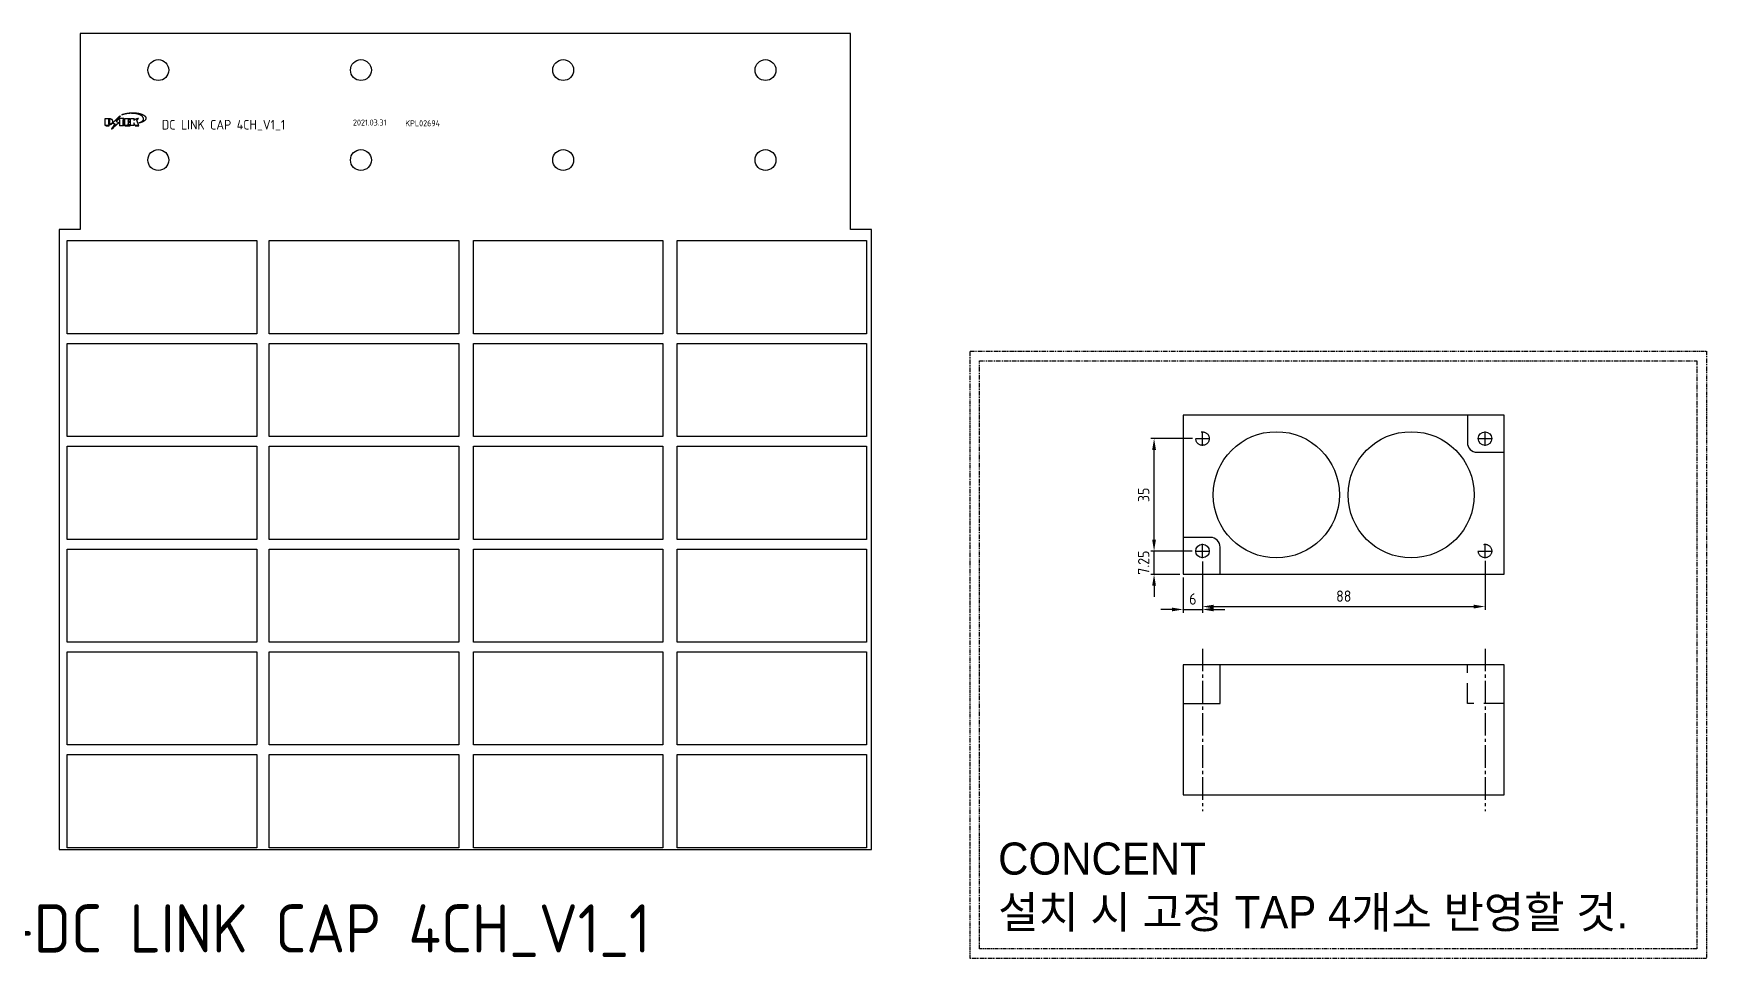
# Model space of a CAD drawing. Header units: millimetres. Extents: x 24815 to 36799, y -9299 to 5469.
# Drawn here: x 36060 to 36581, y 2590 to 2878 of the extents above; entities that cross this region are included whole.
import ezdxf

# ---------------------------------------------------------------- set-up
doc = ezdxf.new("R2010")
doc.units = ezdxf.units.MM
for name, pattern in [('CENTER1', [10, 7, -1, 1, -1]), ('HIDDEN', [9.525, 6.35, -3.175]), ('PHANTOM', [2.5, 1.25, -0.25, 0.25, -0.25, 0.25, -0.25])]:
    doc.linetypes.add(name, pattern=pattern)
for name, color, linetype in [('BOARD_OUTLINE', 7, 'Continuous'), ('OBS_SSTOP', 4, 'Continuous'), ('SSTOP', 4, 'Continuous')]:
    doc.layers.add(name, color=color, linetype=linetype)
doc.styles.add('ROMANT', font='romant')
doc.styles.get("Standard").update_dxf_attribs({"font": 'ISOCP.SHX', "bigfont": 'WHGTXT.SHX'})
doc.dimstyles.new('AM_ISO$0', dxfattribs={"dimtxt": 3.5, "dimasz": 3.5, "dimexe": 1, "dimexo": 1, "dimgap": 1.5, "dimtad": 1, "dimdsep": 46, "dimtxsty": 'Standard', "dimcen": 0, "dimclrd": 256, "dimclre": 256, "dimclrt": 2, "dimadec": 0, "dimazin": 2, "dimtp": 0.1, "dimtm": 0.1, "dimtfac": 0.71, "dimtdec": 3, "dimtmove": 0, "dimatfit": 3, "dimfxl": 0, "dimlwd": -1, "dimlwe": -1, "dimarcsym": 0})

# ---------------------------------------------------------------- blocks, each defined once
blk = doc.blocks.new('*D807')
at = {"linetype": 'ByBlock'}
for p, q in [((36424.48, 2713.48), (36424.48, 2697.5)), ((36418.48, 2708.43), (36418.48, 2697.5)), ((36414.98, 2698.5), (36411.48, 2698.5)), ((36418.48, 2698.5), (36424.48, 2698.5)), ((36427.98, 2698.5), (36431.48, 2698.5))]:
    blk.add_line(p, q, dxfattribs=at)
for points in [[(36414.98, 2699.08), (36414.98, 2697.91), (36418.48, 2698.5)], [(36427.98, 2699.08), (36427.98, 2697.91), (36424.48, 2698.5)]]:
    blk.add_solid(points)
at = {"layer": 'Defpoints', "color": 0}
for p in [(36424.48, 2714.48), (36418.48, 2709.43), (36424.48, 2698.5)]:
    blk.add_point(p, dxfattribs=at)
at = {"color": 2, "insert": (36421.48, 2701.75), "char_height": 3.5, "attachment_point": 5}
blk.add_mtext('6', dxfattribs=at)
blk = doc.blocks.new('*D808')
at = {"linetype": 'ByBlock'}
for p, q in [((36424.48, 2713.48), (36424.48, 2698.4)), ((36512.48, 2713.59), (36512.48, 2698.4)), ((36427.98, 2699.4), (36508.98, 2699.4))]:
    blk.add_line(p, q, dxfattribs=at)
for points in [[(36427.98, 2699.98), (36427.98, 2698.81), (36424.48, 2699.4)], [(36508.98, 2699.98), (36508.98, 2698.81), (36512.48, 2699.4)]]:
    blk.add_solid(points)
at = {"layer": 'Defpoints', "color": 0}
for p in [(36424.48, 2714.48), (36512.48, 2714.59), (36512.48, 2699.4)]:
    blk.add_point(p, dxfattribs=at)
at = {"color": 2, "insert": (36468.48, 2702.65), "char_height": 3.5, "attachment_point": 5}
blk.add_mtext('88', dxfattribs=at)
blk = doc.blocks.new('*D809')
at = {"linetype": 'ByBlock'}
for p, q in [((36409.41, 2720.19), (36409.41, 2723.69)), ((36421.27, 2716.69), (36408.41, 2716.69)), ((36409.41, 2709.43), (36409.41, 2716.69)), ((36417.48, 2709.43), (36408.41, 2709.43)), ((36409.41, 2705.93), (36409.41, 2702.43))]:
    blk.add_line(p, q, dxfattribs=at)
for points in [[(36408.82, 2720.19), (36409.99, 2720.19), (36409.41, 2716.69)], [(36408.82, 2705.93), (36409.99, 2705.93), (36409.41, 2709.43)]]:
    blk.add_solid(points)
at = {"layer": 'Defpoints', "color": 0}
for p in [(36409.41, 2716.69), (36422.27, 2716.69), (36418.48, 2709.43)]:
    blk.add_point(p, dxfattribs=at)
at = {"color": 2, "insert": (36406.16, 2713.06), "char_height": 3.5, "attachment_point": 5, "rotation": 90}
blk.add_mtext('7.25', dxfattribs=at)
blk = doc.blocks.new('*D810')
at = {"linetype": 'ByBlock'}
for p, q in [((36421.38, 2751.69), (36408.41, 2751.69)), ((36409.41, 2720.19), (36409.41, 2748.19)), ((36421.27, 2716.69), (36408.41, 2716.69))]:
    blk.add_line(p, q, dxfattribs=at)
for points in [[(36408.82, 2748.19), (36409.99, 2748.19), (36409.41, 2751.69)], [(36408.82, 2720.19), (36409.99, 2720.19), (36409.41, 2716.69)]]:
    blk.add_solid(points)
at = {"layer": 'Defpoints', "color": 0}
for p in [(36409.41, 2751.69), (36422.38, 2751.69), (36422.27, 2716.69)]:
    blk.add_point(p, dxfattribs=at)
at = {"color": 2, "insert": (36406.16, 2734.19), "char_height": 3.5, "attachment_point": 5, "rotation": 90}
blk.add_mtext('35', dxfattribs=at)

msp = doc.modelspace()

# ---------------------------------------------------------------- linework, layer by layer
at = {"color": 1, "linetype": 'CENTER1'}
for p, q in [((36422.268, 2751.685, 0), (36426.688, 2751.685, 0)), ((36424.478, 2749.475, 0), (36424.478, 2753.895, 0)), ((36510.268, 2751.685, 0), (36514.688, 2751.685, 0)), ((36512.478, 2749.475, 0), (36512.478, 2753.895, 0)), ((36422.268, 2716.686, 0), (36426.688, 2716.685, 0)), ((36424.478, 2714.475, 0), (36424.478, 2718.895, 0)), ((36510.268, 2716.685, 0), (36514.688, 2716.685, 0)), ((36512.478, 2714.475, 0), (36512.478, 2718.895, 0)), ((36424.478, 2686.246, 0), (36424.478, 2635.746, 0)), ((36512.478, 2686.246, 0), (36512.478, 2635.746, 0))]:
    msp.add_line(p, q, dxfattribs=at)
for p, q in [((36429.978, 2669.246, 0), (36429.978, 2681.246, 0)), ((36418.478, 2669.246, 0), (36429.978, 2669.246, 0))]:
    msp.add_line(p, q)
at = {"color": 2, "linetype": 'HIDDEN'}
for p, q in [((36506.978, 2669.246, 0), (36506.978, 2681.246, 0)), ((36518.478, 2669.246, 0), (36506.978, 2669.246, 0))]:
    msp.add_line(p, q, dxfattribs=at)
at = {"color": 6, "linetype": 'PHANTOM'}
for points in [[(36352.084, 2778.877), (36581.467, 2778.877), (36581.467, 2589.835), (36352.084, 2589.835)], [(36355.084, 2775.877), (36578.467, 2775.877), (36578.467, 2592.835), (36355.084, 2592.835)]]:
    msp.add_lwpolyline(points, close=True, dxfattribs=at)
at = {"elevation": 0}
for points in [[(36418.478, 2709.435), (36518.478, 2709.435), (36518.478, 2758.935), (36418.478, 2758.935)], [(36418.478, 2640.746), (36518.478, 2640.746), (36518.478, 2681.246), (36418.478, 2681.246)]]:
    msp.add_lwpolyline(points, close=True, dxfattribs=at)
for points in [[(36509.978, 2747.435), (36518.478, 2747.435), (36518.478, 2758.935), (36506.978, 2758.935), (36506.978, 2750.435, 0.4142136)], [(36418.478, 2709.435), (36429.978, 2709.435), (36429.978, 2717.935, 0.4142136), (36426.978, 2720.935), (36418.478, 2720.935)]]:
    msp.add_lwpolyline(points, format="xyb", close=True, dxfattribs=at)
at = {"color": 2, "linetype": 'HIDDEN'}
for centre in [(36424.478, 2751.685, 0), (36512.478, 2716.685, 0)]:
    msp.add_circle(centre, 2.1, dxfattribs=at)
for centre, radius in [((36447.478, 2734.185, 0), 19.65), ((36489.478, 2734.185, 0), 19.65), ((36512.478, 2751.685, 0), 2.1), ((36424.478, 2716.685, 0), 2.1)]:
    msp.add_circle(centre, radius)
at = {"layer": 'BOARD_OUTLINE'}
for p, q in [((36314.857, 2877.804), (36074.903, 2877.804)), ((36074.903, 2877.804), (36074.903, 2816.809)), ((36314.857, 2816.809), (36314.857, 2877.804)), ((36074.903, 2816.809), (36068.404, 2816.809)), ((36068.404, 2816.809), (36068.404, 2623.826)), ((36321.382, 2816.809), (36314.857, 2816.809)), ((36321.382, 2623.826), (36321.382, 2816.809)), ((36068.404, 2623.826), (36321.382, 2623.826))]:
    msp.add_line(p, q, dxfattribs=at)
for centre in [(36099.283, 2866.404), (36162.382, 2866.404), (36225.382, 2866.404), (36288.382, 2866.404), (36099.283, 2838.404), (36162.382, 2838.404), (36225.382, 2838.404), (36288.382, 2838.404)]:
    msp.add_circle(centre, 3.25, dxfattribs=at)
at = {"layer": 'OBS_SSTOP'}
for p, q in [((36082.783, 2849.131), (36082.783, 2851.373)), ((36082.783, 2851.373), (36084.073, 2851.373)), ((36083.845, 2849.886), (36083.845, 2851.055)), ((36083.845, 2851.055), (36083.98, 2851.055)), ((36083.955, 2850.969), (36083.845, 2851.055)), ((36083.845, 2851.055), (36084.076, 2851.007)), ((36083.955, 2850.969), (36083.845, 2849.886)), ((36084.076, 2851.007), (36083.955, 2850.969)), ((36084.038, 2850.969), (36083.955, 2850.969)), ((36083.955, 2849.886), (36083.955, 2850.969)), ((36084.076, 2851.007), (36083.98, 2851.055)), ((36084.038, 2850.969), (36084.076, 2851.007)), ((36084.038, 2850.969), (36084.149, 2850.931)), ((36084.038, 2850.969), (36084.132, 2850.91)), ((36084.073, 2851.373), (36084.172, 2851.353)), ((36084.149, 2850.931), (36084.076, 2851.007)), ((36084.149, 2850.931), (36084.132, 2850.91)), ((36084.132, 2850.91), (36084.193, 2850.818)), ((36084.193, 2850.834), (36084.132, 2850.91)), ((36084.193, 2850.834), (36084.149, 2850.931)), ((36084.172, 2851.353), (36084.257, 2851.334)), ((36084.193, 2850.068), (36084.193, 2850.834)), ((36084.257, 2851.334), (36084.329, 2851.314)), ((36084.329, 2851.314), (36084.391, 2851.294)), ((36084.391, 2851.294), (36084.443, 2851.274)), ((36084.443, 2851.274), (36084.487, 2851.255)), ((36084.487, 2851.255), (36084.527, 2851.235)), ((36084.527, 2851.235), (36084.563, 2851.216)), ((36084.563, 2851.216), (36084.597, 2851.196)), ((36084.597, 2851.196), (36084.628, 2851.177)), ((36084.628, 2851.177), (36084.659, 2851.157)), ((36084.659, 2851.157), (36084.688, 2851.136)), ((36084.688, 2851.136), (36084.715, 2851.115)), ((36084.715, 2851.115), (36084.741, 2851.093)), ((36084.741, 2851.093), (36084.766, 2851.07)), ((36084.766, 2851.07), (36084.789, 2851.047)), ((36084.777, 2851.064), (36084.766, 2851.069)), ((36084.766, 2851.069), (36084.789, 2851.047)), ((36084.787, 2851.059), (36084.777, 2851.064)), ((36084.789, 2851.047), (36084.777, 2851.064)), ((36084.796, 2851.055), (36084.787, 2851.059)), ((36084.789, 2851.047), (36084.787, 2851.059)), ((36084.789, 2851.047), (36084.796, 2851.055)), ((36084.805, 2851.05), (36084.789, 2851.047)), ((36084.789, 2851.047), (36084.812, 2851.021)), ((36084.814, 2851.045), (36084.789, 2851.047)), ((36084.805, 2851.05), (36084.796, 2851.055)), ((36084.814, 2851.045), (36084.805, 2851.05)), ((36084.812, 2851.021), (36084.814, 2851.045)), ((36084.822, 2851.041), (36084.812, 2851.021)), ((36084.831, 2851.036), (36084.812, 2851.021)), ((36084.812, 2851.021), (36084.839, 2851.031)), ((36084.847, 2851.026), (36084.812, 2851.021)), ((36084.812, 2851.021), (36084.856, 2851.02)), ((36084.812, 2851.021), (36084.833, 2850.995)), ((36084.822, 2851.041), (36084.814, 2851.045)), ((36084.831, 2851.036), (36084.822, 2851.041)), ((36084.839, 2851.031), (36084.831, 2851.036)), ((36084.856, 2851.02), (36084.833, 2850.995)), ((36084.833, 2850.995), (36084.865, 2851.014)), ((36084.874, 2851.007), (36084.833, 2850.995)), ((36084.833, 2850.995), (36084.882, 2851.001)), ((36084.833, 2850.995), (36084.891, 2850.993)), ((36084.833, 2850.995), (36084.854, 2850.968)), ((36084.847, 2851.026), (36084.839, 2851.031)), ((36084.856, 2851.02), (36084.847, 2851.026)), ((36084.854, 2850.968), (36084.891, 2850.993)), ((36084.854, 2850.968), (36084.901, 2850.986)), ((36084.854, 2850.968), (36084.91, 2850.977)), ((36084.854, 2850.968), (36084.919, 2850.968)), ((36084.854, 2850.968), (36084.873, 2850.94)), ((36084.929, 2850.959), (36084.854, 2850.968)), ((36084.865, 2851.014), (36084.856, 2851.02)), ((36084.874, 2851.007), (36084.865, 2851.014)), ((36084.929, 2850.959), (36084.873, 2850.94)), ((36084.873, 2850.94), (36084.938, 2850.949)), ((36084.873, 2850.94), (36084.948, 2850.938)), ((36084.873, 2850.94), (36084.891, 2850.912)), ((36084.882, 2851.001), (36084.874, 2851.007)), ((36084.891, 2850.993), (36084.882, 2851.001)), ((36084.901, 2850.986), (36084.891, 2850.993)), ((36084.948, 2850.938), (36084.891, 2850.912)), ((36084.891, 2850.912), (36084.957, 2850.927)), ((36084.891, 2850.912), (36084.967, 2850.915)), ((36084.891, 2850.912), (36084.908, 2850.884)), ((36084.891, 2850.912), (36084.976, 2850.903)), ((36084.91, 2850.977), (36084.901, 2850.986)), ((36084.976, 2850.903), (36084.908, 2850.884)), ((36084.908, 2850.884), (36084.986, 2850.89)), ((36084.908, 2850.884), (36084.923, 2850.856)), ((36084.908, 2850.884), (36084.995, 2850.876)), ((36084.919, 2850.968), (36084.91, 2850.977)), ((36084.929, 2850.959), (36084.919, 2850.968)), ((36084.923, 2850.856), (36084.995, 2850.876)), ((36084.923, 2850.856), (36085.005, 2850.862)), ((36084.923, 2850.856), (36084.937, 2850.828)), ((36085.015, 2850.847), (36084.923, 2850.856)), ((36084.938, 2850.949), (36084.929, 2850.959)), ((36084.937, 2850.828), (36085.015, 2850.847)), ((36085.025, 2850.831), (36084.937, 2850.828)), ((36084.937, 2850.828), (36084.95, 2850.801)), ((36085.034, 2850.814), (36084.937, 2850.828)), ((36084.948, 2850.938), (36084.938, 2850.949)), ((36084.957, 2850.927), (36084.948, 2850.938)), ((36085.034, 2850.814), (36084.95, 2850.801)), ((36084.95, 2850.801), (36084.962, 2850.774)), ((36084.95, 2850.801), (36085.043, 2850.797)), ((36084.967, 2850.915), (36084.957, 2850.927)), ((36084.962, 2850.774), (36085.043, 2850.797)), ((36084.962, 2850.774), (36085.052, 2850.778)), ((36084.962, 2850.774), (36084.972, 2850.746)), ((36085.061, 2850.759), (36084.962, 2850.774)), ((36084.976, 2850.903), (36084.967, 2850.915)), ((36084.972, 2850.746), (36085.061, 2850.759)), ((36084.972, 2850.746), (36084.981, 2850.719)), ((36085.07, 2850.738), (36084.972, 2850.746)), ((36084.986, 2850.89), (36084.976, 2850.903)), ((36085.07, 2850.738), (36084.981, 2850.719)), ((36084.981, 2850.719), (36085.078, 2850.717)), ((36084.981, 2850.719), (36084.988, 2850.692)), ((36084.995, 2850.876), (36084.986, 2850.89)), ((36085.078, 2850.717), (36084.988, 2850.692)), ((36084.988, 2850.692), (36085.086, 2850.695)), ((36084.988, 2850.692), (36085.093, 2850.672)), ((36084.988, 2850.692), (36084.995, 2850.663)), ((36084.997, 2850.231), (36084.991, 2850.198)), ((36085.005, 2850.862), (36084.995, 2850.876)), ((36085.093, 2850.672), (36084.995, 2850.663)), ((36084.995, 2850.663), (36085, 2850.634)), ((36085.1, 2850.649), (36084.995, 2850.663)), ((36085.002, 2850.264), (36084.997, 2850.231)), ((36084.997, 2850.231), (36085.127, 2850.262)), ((36084.997, 2850.231), (36085.125, 2850.238)), ((36084.997, 2850.231), (36085.122, 2850.215)), ((36085, 2850.634), (36085.1, 2850.649)), ((36085, 2850.634), (36085.005, 2850.604)), ((36085.106, 2850.627), (36085, 2850.634)), ((36085.006, 2850.299), (36085.002, 2850.264)), ((36085.002, 2850.264), (36085.129, 2850.287)), ((36085.127, 2850.262), (36085.002, 2850.264)), ((36085.015, 2850.847), (36085.005, 2850.862)), ((36085.106, 2850.627), (36085.005, 2850.604)), ((36085.112, 2850.605), (36085.005, 2850.604)), ((36085.005, 2850.604), (36085.009, 2850.572)), ((36085.005, 2850.604), (36085.117, 2850.583)), ((36085.009, 2850.333), (36085.006, 2850.299)), ((36085.006, 2850.299), (36085.131, 2850.312)), ((36085.006, 2850.299), (36085.129, 2850.287)), ((36085.117, 2850.583), (36085.009, 2850.572)), ((36085.009, 2850.572), (36085.011, 2850.54)), ((36085.121, 2850.561), (36085.009, 2850.572)), ((36085.012, 2850.368), (36085.009, 2850.333)), ((36085.009, 2850.333), (36085.134, 2850.363)), ((36085.133, 2850.337), (36085.009, 2850.333)), ((36085.131, 2850.312), (36085.009, 2850.333)), ((36085.121, 2850.561), (36085.011, 2850.54)), ((36085.011, 2850.54), (36085.125, 2850.541)), ((36085.011, 2850.54), (36085.013, 2850.506)), ((36085.011, 2850.54), (36085.128, 2850.52)), ((36085.013, 2850.403), (36085.012, 2850.368)), ((36085.135, 2850.388), (36085.012, 2850.368)), ((36085.012, 2850.368), (36085.134, 2850.363)), ((36085.013, 2850.506), (36085.128, 2850.52)), ((36085.013, 2850.506), (36085.014, 2850.472)), ((36085.131, 2850.499), (36085.013, 2850.506)), ((36085.014, 2850.438), (36085.013, 2850.403)), ((36085.013, 2850.403), (36085.135, 2850.435)), ((36085.013, 2850.403), (36085.135, 2850.412)), ((36085.135, 2850.388), (36085.013, 2850.403)), ((36085.131, 2850.499), (36085.014, 2850.472)), ((36085.132, 2850.478), (36085.014, 2850.472)), ((36085.014, 2850.472), (36085.014, 2850.438)), ((36085.134, 2850.457), (36085.014, 2850.472)), ((36085.014, 2850.438), (36085.134, 2850.457)), ((36085.135, 2850.435), (36085.014, 2850.438)), ((36085.025, 2850.831), (36085.015, 2850.847)), ((36085.034, 2850.814), (36085.025, 2850.831)), ((36085.043, 2850.797), (36085.034, 2850.814)), ((36085.052, 2850.778), (36085.043, 2850.797)), ((36085.061, 2850.759), (36085.052, 2850.778)), ((36085.07, 2850.738), (36085.061, 2850.759)), ((36085.078, 2850.717), (36085.07, 2850.738)), ((36085.086, 2850.695), (36085.078, 2850.717)), ((36085.093, 2850.672), (36085.086, 2850.695)), ((36085.1, 2850.649), (36085.093, 2850.672)), ((36085.106, 2850.627), (36085.1, 2850.649)), ((36085.112, 2850.605), (36085.106, 2850.627)), ((36085.117, 2850.583), (36085.112, 2850.605)), ((36085.121, 2850.561), (36085.117, 2850.583)), ((36085.125, 2850.541), (36085.121, 2850.561)), ((36085.122, 2850.215), (36085.125, 2850.238)), ((36085.128, 2850.52), (36085.125, 2850.541)), ((36085.125, 2850.238), (36085.127, 2850.262)), ((36085.127, 2850.262), (36085.129, 2850.287)), ((36085.131, 2850.499), (36085.128, 2850.52)), ((36085.129, 2850.287), (36085.131, 2850.312)), ((36085.132, 2850.478), (36085.131, 2850.499)), ((36085.131, 2850.312), (36085.133, 2850.337)), ((36085.134, 2850.457), (36085.132, 2850.478)), ((36085.133, 2850.337), (36085.134, 2850.363)), ((36085.135, 2850.435), (36085.134, 2850.457)), ((36085.134, 2850.363), (36085.135, 2850.388)), ((36085.135, 2850.412), (36085.135, 2850.435)), ((36085.135, 2850.388), (36085.135, 2850.412)), ((36085.164, 2849.956), (36087.329, 2852.121)), ((36087.329, 2852.121), (36086.185, 2850.446)), ((36086.185, 2850.446), (36087.369, 2852.051)), ((36086.861, 2851.435), (36086.185, 2850.446)), ((36086.185, 2850.446), (36087.005, 2850.074)), ((36087.369, 2852.051), (36086.861, 2851.435)), ((36086.909, 2851.377), (36086.861, 2851.435)), ((36087.006, 2851.069), (36086.909, 2851.377)), ((36086.909, 2851.377), (36086.909, 2851.069)), ((36088.584, 2851.377), (36086.909, 2851.377)), ((36086.909, 2851.069), (36087.234, 2851.069)), ((36087.006, 2850.977), (36087.006, 2851.069)), ((36087.12, 2851.023), (36087.006, 2851.069)), ((36087.006, 2850.977), (36087.12, 2851.023)), ((36087.234, 2850.977), (36087.006, 2850.977)), ((36087.12, 2851.023), (36087.234, 2851.069)), ((36087.234, 2850.977), (36087.12, 2851.023)), ((36087.234, 2851.069), (36087.234, 2849.145)), ((36087.369, 2852.051), (36087.329, 2852.121)), ((36087.897, 2852.461), (36088.096, 2852.535)), ((36088.163, 2852.535), (36087.897, 2852.461)), ((36088.096, 2852.535), (36088.278, 2852.6)), ((36088.383, 2852.596), (36088.163, 2852.535)), ((36088.278, 2852.6), (36088.446, 2852.657)), ((36088.294, 2849.145), (36088.294, 2851.069)), ((36088.294, 2851.069), (36088.584, 2851.069)), ((36088.294, 2851.069), (36088.398, 2850.971)), ((36088.294, 2851.069), (36088.71, 2850.971)), ((36088.398, 2850.971), (36088.294, 2849.145)), ((36088.565, 2852.645), (36088.383, 2852.596)), ((36088.398, 2850.971), (36088.398, 2849.051)), ((36088.398, 2850.971), (36088.71, 2850.971)), ((36088.446, 2852.657), (36088.6, 2852.707)), ((36088.713, 2852.683), (36088.565, 2852.645)), ((36088.584, 2851.069), (36088.584, 2851.377)), ((36088.584, 2851.267), (36088.71, 2851.267)), ((36088.584, 2851.069), (36088.71, 2851.267)), ((36088.71, 2850.971), (36088.584, 2851.069)), ((36088.6, 2852.707), (36088.743, 2852.751)), ((36088.813, 2851.377), (36088.71, 2851.267)), ((36088.71, 2850.971), (36088.71, 2851.267)), ((36088.833, 2852.714), (36088.713, 2852.683)), ((36088.743, 2852.751), (36088.877, 2852.79)), ((36088.813, 2851.377), (36090.338, 2851.377)), ((36088.813, 2849.12), (36088.813, 2851.377)), ((36088.933, 2852.739), (36088.833, 2852.714)), ((36088.877, 2852.79), (36089.005, 2852.824)), ((36089.018, 2852.758), (36088.933, 2852.739)), ((36089.005, 2852.824), (36089.128, 2852.855)), ((36089.095, 2852.775), (36089.018, 2852.758)), ((36089.167, 2852.791), (36089.095, 2852.775)), ((36089.128, 2852.855), (36089.25, 2852.883)), ((36089.238, 2852.806), (36089.167, 2852.791)), ((36089.305, 2852.82), (36089.238, 2852.806)), ((36089.25, 2852.883), (36089.368, 2852.909)), ((36089.371, 2852.833), (36089.305, 2852.82)), ((36089.368, 2852.909), (36089.487, 2852.933)), ((36089.434, 2852.845), (36089.371, 2852.833)), ((36089.495, 2852.856), (36089.434, 2852.845)), ((36089.487, 2852.933), (36089.605, 2852.954)), ((36089.553, 2852.866), (36089.495, 2852.856)), ((36089.609, 2852.876), (36089.553, 2852.866)), ((36089.605, 2852.954), (36089.722, 2852.974)), ((36089.664, 2852.884), (36089.609, 2852.876)), ((36089.716, 2852.891), (36089.664, 2852.884)), ((36089.766, 2852.898), (36089.716, 2852.891)), ((36089.722, 2852.974), (36089.841, 2852.992)), ((36089.816, 2852.905), (36089.766, 2852.898)), ((36089.864, 2852.91), (36089.816, 2852.905)), ((36089.841, 2852.992), (36089.961, 2853.009)), ((36090.338, 2851.08), (36089.857, 2851.08)), ((36089.857, 2851.08), (36089.857, 2850.446)), ((36089.857, 2851.08), (36090.453, 2850.985)), ((36089.967, 2850.985), (36089.857, 2851.08)), ((36089.857, 2850.446), (36089.967, 2850.985)), ((36089.857, 2850.446), (36090.321, 2850.446)), ((36089.912, 2852.915), (36089.864, 2852.91)), ((36089.959, 2852.919), (36089.912, 2852.915)), ((36090.006, 2852.923), (36089.959, 2852.919)), ((36089.961, 2853.009), (36090.083, 2853.024)), ((36090.453, 2850.985), (36089.967, 2850.985)), ((36089.967, 2850.985), (36089.967, 2850.446)), ((36089.967, 2850.446), (36090.321, 2850.35)), ((36090.053, 2852.926), (36090.006, 2852.923)), ((36090.101, 2852.93), (36090.053, 2852.926)), ((36090.083, 2853.024), (36090.208, 2853.039)), ((36090.149, 2852.932), (36090.101, 2852.93)), ((36090.197, 2852.935), (36090.149, 2852.932)), ((36090.245, 2852.937), (36090.197, 2852.935)), ((36090.208, 2853.039), (36090.335, 2853.052)), ((36090.293, 2852.939), (36090.245, 2852.937)), ((36090.341, 2852.941), (36090.293, 2852.939)), ((36090.321, 2850.446), (36090.321, 2850.16)), ((36090.321, 2850.35), (36090.435, 2850.35)), ((36090.321, 2850.16), (36090.435, 2850.35)), ((36090.335, 2853.052), (36090.463, 2853.065)), ((36090.338, 2851.377), (36090.338, 2851.08)), ((36090.338, 2851.08), (36090.453, 2851.258)), ((36090.453, 2851.258), (36090.338, 2851.258)), ((36090.453, 2850.985), (36090.338, 2851.08)), ((36090.39, 2852.943), (36090.341, 2852.941)), ((36090.438, 2852.945), (36090.39, 2852.943)), ((36090.435, 2850.35), (36090.435, 2850.07)), ((36090.487, 2852.947), (36090.438, 2852.945)), ((36090.453, 2850.985), (36090.453, 2851.258)), ((36090.463, 2853.065), (36090.591, 2853.075)), ((36090.535, 2852.949), (36090.487, 2852.947)), ((36090.585, 2852.95), (36090.535, 2852.949)), ((36090.635, 2852.951), (36090.585, 2852.95)), ((36090.591, 2853.075), (36090.719, 2853.085)), ((36090.612, 2849.12), (36090.612, 2851.377)), ((36090.612, 2851.377), (36091.695, 2851.377)), ((36090.686, 2852.952), (36090.635, 2852.951)), ((36090.739, 2852.952), (36090.686, 2852.952)), ((36090.719, 2853.085), (36090.847, 2853.093)), ((36090.793, 2852.952), (36090.739, 2852.952)), ((36090.849, 2852.951), (36090.793, 2852.952)), ((36090.847, 2853.093), (36090.972, 2853.1)), ((36090.906, 2852.949), (36090.849, 2852.951)), ((36090.964, 2852.947), (36090.906, 2852.949)), ((36091.082, 2852.942), (36090.964, 2852.947)), ((36090.972, 2853.1), (36091.094, 2853.104)), ((36091.142, 2852.939), (36091.082, 2852.942)), ((36091.094, 2853.104), (36091.214, 2853.108)), ((36091.26, 2852.935), (36091.142, 2852.939)), ((36091.214, 2853.108), (36091.331, 2853.11)), ((36091.319, 2852.934), (36091.26, 2852.935)), ((36091.377, 2852.932), (36091.319, 2852.934)), ((36091.331, 2853.11), (36091.444, 2853.11)), ((36091.435, 2852.931), (36091.377, 2852.932)), ((36091.492, 2852.93), (36091.435, 2852.931)), ((36091.444, 2853.11), (36091.555, 2853.109)), ((36091.549, 2852.928), (36091.492, 2852.93)), ((36091.607, 2852.926), (36091.549, 2852.928)), ((36091.555, 2853.109), (36091.664, 2853.107)), ((36091.663, 2852.923), (36091.607, 2852.926)), ((36091.721, 2852.919), (36091.663, 2852.923)), ((36091.664, 2853.107), (36091.77, 2853.103)), ((36091.695, 2851.377), (36091.695, 2850.795)), ((36091.695, 2850.795), (36092.56, 2851.377)), ((36091.801, 2850.867), (36091.695, 2851.271)), ((36091.801, 2851.271), (36091.695, 2851.271)), ((36091.695, 2850.795), (36091.801, 2850.867)), ((36091.778, 2852.914), (36091.721, 2852.919)), ((36091.77, 2853.103), (36091.875, 2853.098)), ((36091.835, 2852.909), (36091.778, 2852.914)), ((36091.801, 2851.271), (36091.801, 2850.867)), ((36091.893, 2852.902), (36091.835, 2852.909)), ((36091.875, 2853.098), (36091.978, 2853.092)), ((36091.951, 2852.895), (36091.893, 2852.902)), ((36092.01, 2852.887), (36091.951, 2852.895)), ((36091.978, 2853.092), (36092.08, 2853.085)), ((36092.07, 2852.879), (36092.01, 2852.887)), ((36092.131, 2852.87), (36092.07, 2852.879)), ((36092.08, 2853.085), (36092.181, 2853.076)), ((36092.193, 2852.861), (36092.131, 2852.87)), ((36092.181, 2853.076), (36092.281, 2853.068)), ((36092.256, 2852.852), (36092.193, 2852.861)), ((36092.32, 2852.842), (36092.256, 2852.852)), ((36092.281, 2853.068), (36092.38, 2853.057)), ((36092.384, 2852.833), (36092.32, 2852.842)), ((36092.38, 2853.057), (36092.479, 2853.046)), ((36092.447, 2852.822), (36092.384, 2852.833)), ((36092.511, 2852.811), (36092.447, 2852.822)), ((36092.479, 2853.046), (36092.577, 2853.033)), ((36092.572, 2852.8), (36092.511, 2852.811)), ((36092.995, 2851.377), (36092.521, 2850.928)), ((36092.521, 2850.928), (36093.088, 2849.12)), ((36092.56, 2851.377), (36092.995, 2851.377)), ((36092.632, 2852.788), (36092.572, 2852.8)), ((36092.577, 2853.033), (36092.676, 2853.02)), ((36092.69, 2852.776), (36092.632, 2852.788)), ((36092.647, 2850.851), (36093.125, 2851.287)), ((36093.206, 2849.007), (36092.647, 2850.851)), ((36092.676, 2853.02), (36092.774, 2853.006)), ((36092.744, 2852.762), (36092.69, 2852.776)), ((36092.797, 2852.748), (36092.744, 2852.762)), ((36092.774, 2853.006), (36092.873, 2852.99)), ((36092.848, 2852.734), (36092.797, 2852.748)), ((36092.898, 2852.718), (36092.848, 2852.734)), ((36092.873, 2852.99), (36092.973, 2852.974)), ((36092.948, 2852.701), (36092.898, 2852.718)), ((36093.125, 2851.287), (36092.9, 2851.287)), ((36092.999, 2852.684), (36092.948, 2852.701)), ((36092.973, 2852.974), (36093.073, 2852.956)), ((36093.052, 2852.665), (36092.999, 2852.684)), ((36093.106, 2852.646), (36093.052, 2852.665)), ((36093.073, 2852.956), (36093.173, 2852.936)), ((36093.164, 2852.625), (36093.106, 2852.646)), ((36093.223, 2852.603), (36093.164, 2852.625)), ((36093.173, 2852.936), (36093.272, 2852.916)), ((36093.284, 2852.581), (36093.223, 2852.603)), ((36093.272, 2852.916), (36093.372, 2852.894)), ((36093.347, 2852.558), (36093.284, 2852.581)), ((36093.409, 2852.534), (36093.347, 2852.558)), ((36093.372, 2852.894), (36093.472, 2852.871)), ((36093.472, 2852.51), (36093.409, 2852.534)), ((36093.472, 2852.871), (36093.572, 2852.846)), ((36093.534, 2852.485), (36093.472, 2852.51)), ((36093.595, 2852.459), (36093.534, 2852.485)), ((36093.572, 2852.846), (36093.671, 2852.819)), ((36093.653, 2852.434), (36093.595, 2852.459)), ((36093.71, 2852.408), (36093.653, 2852.434)), ((36093.671, 2852.819), (36093.77, 2852.791)), ((36093.765, 2852.381), (36093.71, 2852.408)), ((36093.819, 2852.353), (36093.765, 2852.381)), ((36093.77, 2852.791), (36093.868, 2852.761)), ((36093.777, 2850.2), (36093.844, 2850.234)), ((36093.871, 2852.326), (36093.819, 2852.353)), ((36093.844, 2850.234), (36093.904, 2850.264)), ((36093.868, 2852.761), (36093.965, 2852.729)), ((36093.922, 2852.298), (36093.871, 2852.326)), ((36093.904, 2850.264), (36093.957, 2850.294)), ((36093.972, 2852.268), (36093.922, 2852.298)), ((36093.957, 2850.294), (36094.008, 2850.323)), ((36093.965, 2852.729), (36094.06, 2852.696)), ((36094.021, 2852.238), (36093.972, 2852.268)), ((36094.008, 2850.323), (36094.056, 2850.353)), ((36094.069, 2852.207), (36094.021, 2852.238)), ((36094.056, 2850.353), (36094.103, 2850.384)), ((36094.06, 2852.696), (36094.154, 2852.661)), ((36094.117, 2852.174), (36094.069, 2852.207)), ((36094.103, 2850.384), (36094.147, 2850.415)), ((36094.163, 2852.14), (36094.117, 2852.174)), ((36094.147, 2850.415), (36094.19, 2850.446)), ((36094.154, 2852.661), (36094.247, 2852.624)), ((36094.208, 2852.105), (36094.163, 2852.14)), ((36094.19, 2850.446), (36094.232, 2850.479)), ((36094.251, 2852.068), (36094.208, 2852.105)), ((36094.25, 2850.222), (36094.21, 2850.205)), ((36094.232, 2850.479), (36094.272, 2850.512)), ((36094.247, 2852.624), (36094.337, 2852.585)), ((36094.289, 2850.24), (36094.25, 2850.222)), ((36094.294, 2852.029), (36094.251, 2852.068)), ((36094.272, 2850.512), (36094.312, 2850.546)), ((36094.33, 2850.258), (36094.289, 2850.24)), ((36094.335, 2851.988), (36094.294, 2852.029)), ((36094.312, 2850.546), (36094.351, 2850.58)), ((36094.371, 2850.278), (36094.33, 2850.258)), ((36094.375, 2851.945), (36094.335, 2851.988)), ((36094.337, 2852.585), (36094.425, 2852.545)), ((36094.351, 2850.58), (36094.389, 2850.616)), ((36094.414, 2850.298), (36094.371, 2850.278)), ((36094.413, 2851.899), (36094.375, 2851.945)), ((36094.389, 2850.616), (36094.426, 2850.651)), ((36094.449, 2851.851), (36094.413, 2851.899)), ((36094.457, 2850.319), (36094.414, 2850.298)), ((36094.425, 2852.545), (36094.51, 2852.503)), ((36094.426, 2850.651), (36094.461, 2850.687)), ((36094.484, 2851.801), (36094.449, 2851.851)), ((36094.502, 2850.341), (36094.457, 2850.319)), ((36094.461, 2850.687), (36094.494, 2850.723)), ((36094.516, 2851.75), (36094.484, 2851.801)), ((36094.494, 2850.723), (36094.525, 2850.758)), ((36094.548, 2850.364), (36094.502, 2850.341)), ((36094.51, 2852.503), (36094.592, 2852.461)), ((36094.546, 2851.697), (36094.516, 2851.75)), ((36094.525, 2850.758), (36094.554, 2850.793)), ((36094.573, 2851.643), (36094.546, 2851.697)), ((36094.595, 2850.387), (36094.548, 2850.364)), ((36094.554, 2850.793), (36094.58, 2850.828)), ((36094.598, 2851.588), (36094.573, 2851.643)), ((36094.58, 2850.828), (36094.603, 2850.862)), ((36094.592, 2852.461), (36094.671, 2852.418)), ((36094.644, 2850.412), (36094.595, 2850.387)), ((36094.62, 2851.533), (36094.598, 2851.588)), ((36094.603, 2850.862), (36094.622, 2850.896)), ((36094.638, 2851.478), (36094.62, 2851.533)), ((36094.622, 2850.896), (36094.639, 2850.93)), ((36094.653, 2851.422), (36094.638, 2851.478)), ((36094.639, 2850.93), (36094.654, 2850.964)), ((36094.692, 2850.437), (36094.644, 2850.412)), ((36094.665, 2851.368), (36094.653, 2851.422)), ((36094.654, 2850.964), (36094.665, 2851)), ((36094.674, 2851.315), (36094.665, 2851.368)), ((36094.665, 2851), (36094.674, 2851.037)), ((36094.671, 2852.418), (36094.744, 2852.375)), ((36094.68, 2851.262), (36094.674, 2851.315)), ((36094.674, 2851.037), (36094.68, 2851.077)), ((36094.684, 2851.212), (36094.68, 2851.262)), ((36094.68, 2851.077), (36094.683, 2851.119)), ((36094.683, 2851.119), (36094.685, 2851.164)), ((36094.685, 2851.164), (36094.684, 2851.212)), ((36094.741, 2850.463), (36094.692, 2850.437)), ((36094.79, 2850.491), (36094.741, 2850.463)), ((36094.744, 2852.375), (36094.813, 2852.332)), ((36094.838, 2850.52), (36094.79, 2850.491)), ((36094.813, 2852.332), (36094.877, 2852.29)), ((36094.885, 2850.55), (36094.838, 2850.52)), ((36094.877, 2852.29), (36094.935, 2852.25)), ((36094.932, 2850.582), (36094.885, 2850.55)), ((36094.976, 2850.616), (36094.932, 2850.582)), ((36094.935, 2852.25), (36094.986, 2852.211)), ((36095.02, 2850.651), (36094.976, 2850.616)), ((36094.986, 2852.211), (36095.032, 2852.174)), ((36095.061, 2850.687), (36095.02, 2850.651)), ((36095.032, 2852.174), (36095.073, 2852.138)), ((36095.101, 2850.725), (36095.061, 2850.687)), ((36095.073, 2852.138), (36095.11, 2852.102)), ((36095.139, 2850.764), (36095.101, 2850.725)), ((36095.11, 2852.102), (36095.143, 2852.067)), ((36095.176, 2850.805), (36095.139, 2850.764)), ((36095.143, 2852.067), (36095.174, 2852.031)), ((36095.174, 2852.031), (36095.202, 2851.995)), ((36095.21, 2850.848), (36095.176, 2850.805)), ((36095.202, 2851.995), (36095.23, 2851.958)), ((36095.241, 2850.891), (36095.21, 2850.848)), ((36095.23, 2851.958), (36095.258, 2851.919)), ((36095.271, 2850.937), (36095.241, 2850.891)), ((36095.258, 2851.919), (36095.285, 2851.88)), ((36095.298, 2850.983), (36095.271, 2850.937)), ((36095.285, 2851.88), (36095.31, 2851.839)), ((36095.323, 2851.03), (36095.298, 2850.983)), ((36095.31, 2851.839), (36095.334, 2851.797)), ((36095.345, 2851.078), (36095.323, 2851.03)), ((36095.334, 2851.797), (36095.356, 2851.754)), ((36095.365, 2851.127), (36095.345, 2851.078)), ((36095.356, 2851.754), (36095.376, 2851.709)), ((36095.382, 2851.177), (36095.365, 2851.127)), ((36095.376, 2851.709), (36095.393, 2851.664)), ((36095.397, 2851.226), (36095.382, 2851.177)), ((36095.393, 2851.664), (36095.406, 2851.618)), ((36095.409, 2851.276), (36095.397, 2851.226)), ((36095.406, 2851.618), (36095.416, 2851.57)), ((36095.417, 2851.326), (36095.409, 2851.276)), ((36095.416, 2851.57), (36095.423, 2851.522)), ((36095.423, 2851.376), (36095.417, 2851.326)), ((36095.423, 2851.522), (36095.426, 2851.474)), ((36095.426, 2851.425), (36095.423, 2851.376)), ((36095.426, 2851.474), (36095.426, 2851.425)), ((36083.836, 2849.131), (36082.783, 2849.131)), ((36082.918, 2849.131), (36082.918, 2849.027)), ((36082.918, 2849.131), (36083.955, 2849.027)), ((36082.918, 2849.027), (36083.955, 2849.027)), ((36083.845, 2849.886), (36083.836, 2849.583)), ((36083.836, 2849.583), (36083.836, 2849.131)), ((36083.971, 2849.581), (36083.836, 2849.579)), ((36083.836, 2849.579), (36083.955, 2849.474)), ((36084.61, 2849.571), (36083.836, 2849.579)), ((36083.955, 2849.474), (36083.836, 2849.131)), ((36083.955, 2849.027), (36083.836, 2849.131)), ((36083.838, 2849.584), (36083.838, 2849.89)), ((36083.838, 2849.89), (36084.015, 2849.89)), ((36084.084, 2849.584), (36083.838, 2849.584)), ((36083.98, 2849.886), (36083.845, 2849.886)), ((36083.955, 2849.474), (36084.61, 2849.571)), ((36084.569, 2849.556), (36083.955, 2849.474)), ((36083.955, 2849.474), (36084.523, 2849.54)), ((36084.471, 2849.524), (36083.955, 2849.474)), ((36083.955, 2849.474), (36084.412, 2849.508)), ((36083.955, 2849.474), (36084.344, 2849.491)), ((36083.955, 2849.474), (36084.268, 2849.474)), ((36083.955, 2849.027), (36083.955, 2849.474)), ((36084.084, 2849.584), (36083.971, 2849.581)), ((36083.971, 2849.581), (36084.61, 2849.571)), ((36084.015, 2849.89), (36084.193, 2850.068)), ((36084.179, 2849.59), (36084.084, 2849.584)), ((36084.646, 2849.586), (36084.084, 2849.584)), ((36084.61, 2849.571), (36084.084, 2849.584)), ((36084.258, 2849.597), (36084.179, 2849.59)), ((36084.179, 2849.59), (36084.646, 2849.586)), ((36084.324, 2849.606), (36084.258, 2849.597)), ((36084.258, 2849.597), (36084.679, 2849.602)), ((36084.646, 2849.586), (36084.258, 2849.597)), ((36084.268, 2849.474), (36084.344, 2849.491)), ((36084.378, 2849.615), (36084.324, 2849.606)), ((36084.324, 2849.606), (36084.679, 2849.602)), ((36084.344, 2849.491), (36084.412, 2849.508)), ((36084.424, 2849.625), (36084.378, 2849.615)), ((36084.709, 2849.617), (36084.378, 2849.615)), ((36084.378, 2849.615), (36084.679, 2849.602)), ((36084.412, 2849.508), (36084.471, 2849.524)), ((36084.463, 2849.635), (36084.424, 2849.625)), ((36084.424, 2849.625), (36084.737, 2849.632)), ((36084.709, 2849.617), (36084.424, 2849.625)), ((36084.498, 2849.644), (36084.463, 2849.635)), ((36084.463, 2849.635), (36084.737, 2849.632)), ((36084.471, 2849.524), (36084.523, 2849.54)), ((36084.531, 2849.655), (36084.498, 2849.644)), ((36084.498, 2849.644), (36084.763, 2849.647)), ((36084.498, 2849.644), (36084.737, 2849.632)), ((36084.523, 2849.54), (36084.569, 2849.556)), ((36084.56, 2849.664), (36084.531, 2849.655)), ((36084.531, 2849.655), (36084.787, 2849.663)), ((36084.531, 2849.655), (36084.763, 2849.647)), ((36084.587, 2849.675), (36084.56, 2849.664)), ((36084.787, 2849.663), (36084.56, 2849.664)), ((36084.569, 2849.556), (36084.61, 2849.571)), ((36084.612, 2849.686), (36084.587, 2849.675)), ((36084.809, 2849.679), (36084.587, 2849.675)), ((36084.787, 2849.663), (36084.587, 2849.675)), ((36084.61, 2849.571), (36084.646, 2849.586)), ((36084.635, 2849.697), (36084.612, 2849.686)), ((36084.831, 2849.696), (36084.612, 2849.686)), ((36084.809, 2849.679), (36084.612, 2849.686)), ((36084.657, 2849.71), (36084.635, 2849.697)), ((36084.831, 2849.696), (36084.635, 2849.697)), ((36084.646, 2849.586), (36084.679, 2849.602)), ((36084.678, 2849.724), (36084.657, 2849.71)), ((36084.851, 2849.714), (36084.657, 2849.71)), ((36084.657, 2849.71), (36084.831, 2849.696)), ((36084.699, 2849.739), (36084.678, 2849.724)), ((36084.871, 2849.732), (36084.678, 2849.724)), ((36084.678, 2849.724), (36084.851, 2849.714)), ((36084.679, 2849.602), (36084.709, 2849.617)), ((36084.719, 2849.756), (36084.699, 2849.739)), ((36084.699, 2849.739), (36084.89, 2849.752)), ((36084.699, 2849.739), (36084.871, 2849.732)), ((36084.709, 2849.617), (36084.737, 2849.632)), ((36084.739, 2849.774), (36084.719, 2849.756)), ((36084.908, 2849.772), (36084.719, 2849.756)), ((36084.719, 2849.756), (36084.89, 2849.752)), ((36084.737, 2849.632), (36084.763, 2849.647)), ((36084.759, 2849.793), (36084.739, 2849.774)), ((36084.739, 2849.774), (36084.908, 2849.772)), ((36087.041, 2850.007), (36084.741, 2847.992)), ((36084.741, 2847.992), (36085.286, 2848.55)), ((36084.778, 2849.812), (36084.759, 2849.793)), ((36084.759, 2849.793), (36084.926, 2849.793)), ((36084.759, 2849.793), (36084.908, 2849.772)), ((36084.763, 2849.647), (36084.787, 2849.663)), ((36084.796, 2849.833), (36084.778, 2849.812)), ((36084.778, 2849.812), (36084.943, 2849.815)), ((36084.926, 2849.793), (36084.778, 2849.812)), ((36084.787, 2849.663), (36084.809, 2849.679)), ((36084.815, 2849.854), (36084.796, 2849.833)), ((36084.959, 2849.837), (36084.796, 2849.833)), ((36084.796, 2849.833), (36084.943, 2849.815)), ((36087.005, 2850.074), (36084.809, 2848.126)), ((36084.809, 2849.679), (36084.831, 2849.696)), ((36084.809, 2848.126), (36085.872, 2849.575)), ((36084.833, 2849.876), (36084.815, 2849.854)), ((36084.976, 2849.859), (36084.815, 2849.854)), ((36084.815, 2849.854), (36084.959, 2849.837)), ((36084.831, 2849.696), (36084.851, 2849.714)), ((36084.85, 2849.898), (36084.833, 2849.876)), ((36084.99, 2849.881), (36084.833, 2849.876)), ((36084.833, 2849.876), (36084.976, 2849.859)), ((36084.868, 2849.921), (36084.85, 2849.898)), ((36085.004, 2849.903), (36084.85, 2849.898)), ((36084.85, 2849.898), (36084.99, 2849.881)), ((36084.851, 2849.714), (36084.871, 2849.732)), ((36084.885, 2849.945), (36084.868, 2849.921)), ((36084.868, 2849.921), (36085.017, 2849.924)), ((36085.004, 2849.903), (36084.868, 2849.921)), ((36084.871, 2849.732), (36084.89, 2849.752)), ((36084.9, 2849.969), (36084.885, 2849.945)), ((36085.041, 2849.966), (36084.885, 2849.945)), ((36085.03, 2849.945), (36084.885, 2849.945)), ((36085.017, 2849.924), (36084.885, 2849.945)), ((36084.89, 2849.752), (36084.926, 2849.793)), ((36084.915, 2849.994), (36084.9, 2849.969)), ((36085.051, 2849.987), (36084.9, 2849.969)), ((36084.9, 2849.969), (36085.041, 2849.966)), ((36084.93, 2850.02), (36084.915, 2849.994)), ((36084.915, 2849.994), (36085.061, 2850.006)), ((36085.051, 2849.987), (36084.915, 2849.994)), ((36084.926, 2849.793), (36084.943, 2849.815)), ((36084.943, 2850.047), (36084.93, 2850.02)), ((36085.078, 2850.045), (36084.93, 2850.02)), ((36084.93, 2850.02), (36085.07, 2850.026)), ((36084.93, 2850.02), (36085.061, 2850.006)), ((36084.954, 2850.075), (36084.943, 2850.047)), ((36085.085, 2850.063), (36084.943, 2850.047)), ((36084.943, 2850.047), (36085.078, 2850.045)), ((36084.943, 2849.815), (36084.959, 2849.837)), ((36084.966, 2850.104), (36084.954, 2850.075)), ((36085.097, 2850.099), (36084.954, 2850.075)), ((36084.954, 2850.075), (36085.092, 2850.081)), ((36085.085, 2850.063), (36084.954, 2850.075)), ((36084.959, 2849.837), (36084.976, 2849.859)), ((36084.975, 2850.135), (36084.966, 2850.104)), ((36084.966, 2850.104), (36085.103, 2850.117)), ((36085.097, 2850.099), (36084.966, 2850.104)), ((36084.984, 2850.166), (36084.975, 2850.135)), ((36085.111, 2850.154), (36084.975, 2850.135)), ((36085.107, 2850.135), (36084.975, 2850.135)), ((36084.975, 2850.135), (36085.103, 2850.117)), ((36084.976, 2849.859), (36084.99, 2849.881)), ((36084.991, 2850.198), (36084.984, 2850.166)), ((36085.119, 2850.193), (36084.984, 2850.166)), ((36084.984, 2850.166), (36085.115, 2850.173)), ((36084.984, 2850.166), (36085.111, 2850.154)), ((36084.99, 2849.881), (36085.004, 2849.903)), ((36084.991, 2850.198), (36085.122, 2850.215)), ((36084.991, 2850.198), (36085.119, 2850.193)), ((36085.004, 2849.903), (36085.017, 2849.924)), ((36085.017, 2849.924), (36085.03, 2849.945)), ((36085.03, 2849.945), (36085.041, 2849.966)), ((36085.041, 2849.966), (36085.051, 2849.987)), ((36085.051, 2849.987), (36085.061, 2850.006)), ((36085.061, 2850.006), (36085.07, 2850.026)), ((36085.07, 2850.026), (36085.078, 2850.045)), ((36085.078, 2850.045), (36085.085, 2850.063)), ((36085.085, 2850.063), (36085.092, 2850.081)), ((36085.092, 2850.081), (36085.097, 2850.099)), ((36085.097, 2850.099), (36085.103, 2850.117)), ((36085.103, 2850.117), (36085.107, 2850.135)), ((36085.107, 2850.135), (36085.111, 2850.154)), ((36085.111, 2850.154), (36085.115, 2850.173)), ((36085.115, 2850.173), (36085.119, 2850.193)), ((36085.119, 2850.193), (36085.122, 2850.215)), ((36085.872, 2849.575), (36085.164, 2849.956)), ((36085.24, 2849.915), (36085.178, 2849.843)), ((36085.178, 2849.843), (36085.826, 2849.513)), ((36085.533, 2849.714), (36085.178, 2849.843)), ((36085.872, 2849.575), (36085.24, 2849.915)), ((36085.24, 2849.915), (36085.826, 2849.513)), ((36086.97, 2850.044), (36085.286, 2848.55)), ((36087.041, 2850.007), (36085.286, 2848.55)), ((36085.533, 2849.714), (36085.872, 2849.575)), ((36085.826, 2849.513), (36085.872, 2849.575)), ((36086.97, 2850.044), (36087.041, 2850.007)), ((36087.234, 2849.145), (36088.294, 2849.145)), ((36087.344, 2849.051), (36087.344, 2849.145)), ((36088.398, 2849.051), (36087.344, 2849.145)), ((36088.398, 2849.051), (36087.344, 2849.051)), ((36088.294, 2849.145), (36088.398, 2849.051)), ((36090.365, 2849.12), (36088.813, 2849.12)), ((36088.908, 2849.12), (36088.908, 2849.035)), ((36090.483, 2849.035), (36088.908, 2849.12)), ((36088.908, 2849.035), (36090.483, 2849.035)), ((36090.321, 2850.16), (36089.857, 2850.16)), ((36089.857, 2850.16), (36090.435, 2850.07)), ((36089.857, 2850.16), (36089.857, 2849.441)), ((36089.973, 2850.07), (36089.857, 2850.16)), ((36089.857, 2849.441), (36089.973, 2850.07)), ((36089.857, 2849.441), (36090.365, 2849.441)), ((36090.435, 2850.07), (36089.973, 2850.07)), ((36089.973, 2849.441), (36089.973, 2850.07)), ((36090.435, 2850.07), (36090.321, 2850.16)), ((36090.365, 2849.441), (36090.365, 2849.12)), ((36090.483, 2849.342), (36090.365, 2849.342)), ((36090.365, 2849.342), (36090.612, 2849.12)), ((36090.483, 2849.342), (36090.365, 2849.12)), ((36090.365, 2849.12), (36090.483, 2849.035)), ((36090.483, 2849.035), (36090.483, 2849.342)), ((36091.695, 2849.12), (36090.612, 2849.12)), ((36092.033, 2849.12), (36091.695, 2850.025)), ((36091.695, 2850.025), (36091.695, 2849.12)), ((36093.088, 2849.12), (36092.033, 2849.12)), ((36093.206, 2849.007), (36092.129, 2849.12)), ((36092.129, 2849.12), (36092.129, 2849.007)), ((36092.129, 2849.007), (36093.206, 2849.007)), ((36093.088, 2849.12), (36093.206, 2849.007)), ((36093.194, 2849.934), (36093.353, 2850.006)), ((36093.316, 2849.958), (36093.194, 2849.934)), ((36093.423, 2849.98), (36093.316, 2849.958)), ((36093.353, 2850.006), (36093.488, 2850.067)), ((36093.516, 2850.001), (36093.423, 2849.98)), ((36093.488, 2850.067), (36093.602, 2850.118)), ((36093.596, 2850.019), (36093.516, 2850.001)), ((36093.666, 2850.037), (36093.596, 2850.019)), ((36093.602, 2850.118), (36093.697, 2850.163)), ((36093.727, 2850.053), (36093.666, 2850.037)), ((36093.697, 2850.163), (36093.777, 2850.2)), ((36093.782, 2850.068), (36093.727, 2850.053)), ((36093.833, 2850.083), (36093.782, 2850.068)), ((36093.88, 2850.096), (36093.833, 2850.083)), ((36093.926, 2850.109), (36093.88, 2850.096)), ((36093.97, 2850.122), (36093.926, 2850.109)), ((36094.012, 2850.135), (36093.97, 2850.122)), ((36094.053, 2850.148), (36094.012, 2850.135)), ((36094.092, 2850.161), (36094.053, 2850.148)), ((36094.132, 2850.175), (36094.092, 2850.161)), ((36094.171, 2850.19), (36094.132, 2850.175)), ((36094.21, 2850.205), (36094.171, 2850.19)), ((36070.951, 2784.311), (36070.951, 2813.31)), ((36070.951, 2813.31), (36129.95, 2813.31)), ((36129.95, 2813.31), (36129.95, 2784.311)), ((36133.846, 2813.31), (36192.845, 2813.31)), ((36133.846, 2784.311), (36133.846, 2813.31)), ((36192.845, 2813.31), (36192.845, 2784.311)), ((36197.44, 2784.311), (36197.44, 2813.31)), ((36197.44, 2813.31), (36256.44, 2813.31)), ((36256.44, 2813.31), (36256.44, 2784.311)), ((36260.835, 2813.31), (36319.834, 2813.31)), ((36260.835, 2784.311), (36260.835, 2813.31)), ((36319.834, 2813.31), (36319.834, 2784.311)), ((36129.95, 2784.311), (36070.951, 2784.311)), ((36192.845, 2784.311), (36133.846, 2784.311)), ((36256.44, 2784.311), (36197.44, 2784.311)), ((36319.834, 2784.311), (36260.835, 2784.311)), ((36070.951, 2752.314), (36070.951, 2781.313)), ((36070.951, 2781.313), (36129.95, 2781.313)), ((36129.95, 2781.313), (36129.95, 2752.314)), ((36133.846, 2781.313), (36192.845, 2781.313)), ((36133.846, 2752.314), (36133.846, 2781.313)), ((36192.845, 2781.313), (36192.845, 2752.314)), ((36197.44, 2752.314), (36197.44, 2781.313)), ((36197.44, 2781.313), (36256.44, 2781.313)), ((36256.44, 2781.313), (36256.44, 2752.314)), ((36260.835, 2781.313), (36319.834, 2781.313)), ((36260.835, 2752.314), (36260.835, 2781.313)), ((36319.834, 2781.313), (36319.834, 2752.314)), ((36129.95, 2752.314), (36070.951, 2752.314)), ((36192.845, 2752.314), (36133.846, 2752.314)), ((36256.44, 2752.314), (36197.44, 2752.314)), ((36319.834, 2752.314), (36260.835, 2752.314)), ((36070.951, 2720.317), (36070.951, 2749.316)), ((36070.951, 2749.316), (36129.95, 2749.316)), ((36129.95, 2749.316), (36129.95, 2720.317)), ((36133.846, 2749.316), (36192.845, 2749.316)), ((36133.846, 2720.317), (36133.846, 2749.316)), ((36192.845, 2749.316), (36192.845, 2720.317)), ((36197.44, 2720.317), (36197.44, 2749.316)), ((36197.44, 2749.316), (36256.44, 2749.316)), ((36256.44, 2749.316), (36256.44, 2720.317)), ((36260.835, 2749.316), (36319.834, 2749.316)), ((36260.835, 2720.317), (36260.835, 2749.316)), ((36319.834, 2749.316), (36319.834, 2720.317)), ((36129.95, 2720.317), (36070.951, 2720.317)), ((36192.845, 2720.317), (36133.846, 2720.317)), ((36256.44, 2720.317), (36197.44, 2720.317)), ((36319.834, 2720.317), (36260.835, 2720.317)), ((36070.951, 2688.319), (36070.951, 2717.319)), ((36070.951, 2717.319), (36129.95, 2717.319)), ((36129.95, 2717.319), (36129.95, 2688.319)), ((36133.846, 2717.319), (36192.845, 2717.319)), ((36133.846, 2688.319), (36133.846, 2717.319)), ((36192.845, 2717.319), (36192.845, 2688.319)), ((36197.44, 2688.319), (36197.44, 2717.319)), ((36197.44, 2717.319), (36256.44, 2717.319)), ((36256.44, 2717.319), (36256.44, 2688.319)), ((36260.835, 2717.319), (36319.834, 2717.319)), ((36260.835, 2688.319), (36260.835, 2717.319)), ((36319.834, 2717.319), (36319.834, 2688.319)), ((36129.95, 2688.319), (36070.951, 2688.319)), ((36070.951, 2656.322), (36070.951, 2685.321)), ((36070.951, 2685.321), (36129.95, 2685.321)), ((36129.95, 2685.321), (36129.95, 2656.322)), ((36192.845, 2688.319), (36133.846, 2688.319)), ((36133.846, 2685.321), (36192.845, 2685.321)), ((36133.846, 2656.322), (36133.846, 2685.321)), ((36192.845, 2685.321), (36192.845, 2656.322)), ((36256.44, 2688.319), (36197.44, 2688.319)), ((36197.44, 2656.322), (36197.44, 2685.321)), ((36197.44, 2685.321), (36256.44, 2685.321)), ((36256.44, 2685.321), (36256.44, 2656.322)), ((36319.834, 2688.319), (36260.835, 2688.319)), ((36260.835, 2685.321), (36319.834, 2685.321)), ((36260.835, 2656.322), (36260.835, 2685.321)), ((36319.834, 2685.321), (36319.834, 2656.322)), ((36129.95, 2656.322), (36070.951, 2656.322)), ((36070.951, 2624.325), (36070.951, 2653.324)), ((36070.951, 2653.324), (36129.95, 2653.324)), ((36129.95, 2653.324), (36129.95, 2624.325)), ((36192.845, 2656.322), (36133.846, 2656.322)), ((36133.846, 2653.324), (36192.845, 2653.324)), ((36133.846, 2624.325), (36133.846, 2653.324)), ((36192.845, 2653.324), (36192.845, 2624.325)), ((36256.44, 2656.322), (36197.44, 2656.322)), ((36197.44, 2624.325), (36197.44, 2653.324)), ((36197.44, 2653.324), (36256.44, 2653.324)), ((36256.44, 2653.324), (36256.44, 2624.325)), ((36319.834, 2656.322), (36260.835, 2656.322)), ((36260.835, 2653.324), (36319.834, 2653.324)), ((36260.835, 2624.325), (36260.835, 2653.324)), ((36319.834, 2653.324), (36319.834, 2624.325)), ((36129.95, 2624.325), (36070.951, 2624.325)), ((36192.845, 2624.325), (36133.846, 2624.325)), ((36256.44, 2624.325), (36197.44, 2624.325)), ((36319.834, 2624.325), (36260.835, 2624.325))]:
    msp.add_line(p, q, dxfattribs=at)
for centre, radius, start, end in [((36083.89, 2850.755), 0.314, 14.55244, 73.21409), ((36083.953, 2850.726), 0.257, 20.9635, 70.77981), ((36083.89, 2850.186), 0.313, 286.75965, 345.47382)]:
    msp.add_arc(centre, radius, start, end, dxfattribs=at)

# ---------------------------------------------------------------- texts
at = {"color": 0, "insert": (36360.845, 2625.952, 0), "char_height": 10, "width": 348.0128, "attachment_point": 1, "style": 'ROMANT'}
msp.add_mtext('{\\fGulim|b0|i0|c129|p2;CONCENT\\P설치 시 고정 TAP 4개소 반영할 것.}', dxfattribs=at)
at = {"layer": 'SSTOP'}
for s, height, p in [('DC LINK CAP 4CH_V1_1', 3.00006, (36100.38, 2847.896)), ('2021.03.31', 1.8752, (36159.911, 2849.146)), ('KPL02694', 1.8752, (36176.187, 2848.897)), ('KPL02694-DC LINK CAP 4CH_V1_1', 15.00029, (35971.142, 2591.708))]:
    msp.add_text(s, height=height, dxfattribs=at).set_placement(p)

# ---------------------------------------------------------------- dimensions: what is measured, and where the dimension line sits
dim = msp.add_linear_dim(base=(36409.408, 2751.685, 0), p1=(36422.268, 2716.686, 0), p2=(36422.378, 2751.685, 0), angle=90, dimstyle='AM_ISO$0', override={"dimtmove": 1, "dimfxl": 0.18})
dim.commit()
dim.dimension.update_dxf_attribs({"geometry": '*D810', "text_midpoint": (36406.158, 2734.185, 0)})
dim = msp.add_linear_dim(base=(36409.408, 2716.686, 0), p1=(36418.478, 2709.435, 0), p2=(36422.268, 2716.686, 0), angle=90, dimstyle='AM_ISO$0', override={"dimfxl": 0.18})
dim.commit()
dim.dimension.update_dxf_attribs({"geometry": '*D809', "text_midpoint": (36409.408, 2713.06, 0), "dimtype": 160})
for base, p1, p2, override, picture, middle in [((36424.478, 2698.498, 0), (36418.478, 2709.435, 0), (36424.478, 2714.475, 0), {"dimfxl": 0.18}, '*D807', (36421.478, 2701.748, 0)), ((36512.478, 2699.398, 0), (36424.478, 2714.475, 0), (36512.478, 2714.585, 0), {"dimtmove": 1, "dimfxl": 0.18}, '*D808', (36468.478, 2702.648, 0))]:
    dim = msp.add_linear_dim(base=base, p1=p1, p2=p2, dimstyle='AM_ISO$0', override=override)
    dim.commit()
    dim.dimension.update_dxf_attribs({"geometry": picture, "text_midpoint": middle})

doc.saveas('drawing.dxf')
